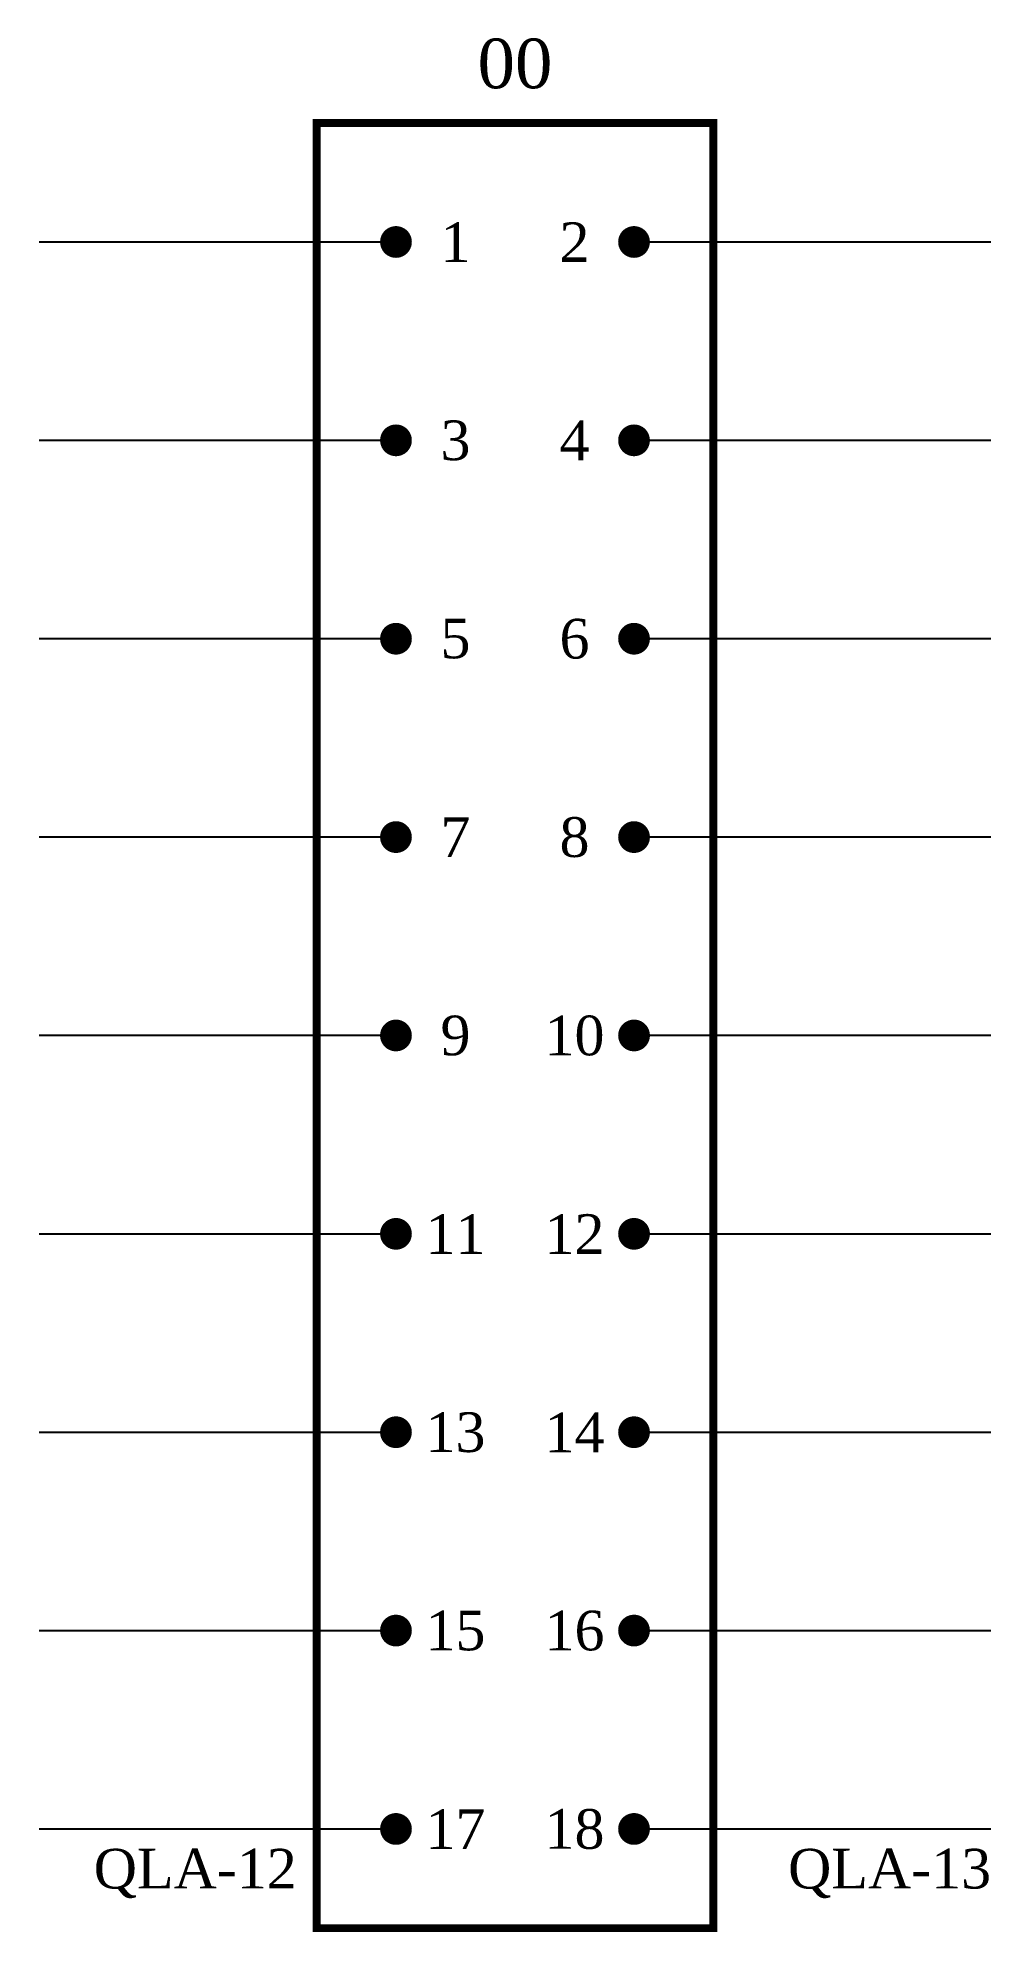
# Model space of a CAD drawing. Header units: millimetres. Extents: x -24.1 to 24.1, y -0.2 to 95.3.
import ezdxf
from ezdxf.enums import TextEntityAlignment as Align

# ---------------------------------------------------------------- set-up
doc = ezdxf.new("R2010")
doc.units = ezdxf.units.MM
doc.linetypes.add('DASHED', pattern=[0.75, 0.5, -0.25])
doc.styles.add('CHINESE', font='TIMES.TTF')

# ---------------------------------------------------------------- blocks, each defined once
blk = doc.blocks.new('DZ2')
at = {"const_width": 0.8}
blk.add_lwpolyline([(-0.4, 0, 1), (0.4, 0, 1)], format="xyb", close=True, dxfattribs=at)

msp = doc.modelspace()

# ---------------------------------------------------------------- linework, layer by layer
at = {"color": 7, "linetype": 'Continuous', "const_width": 0.4}
msp.add_lwpolyline([(-10, 0), (10, 0), (10, 91), (-10, 91)], close=True, dxfattribs=at)
at = {"color": 8, "linetype": 'DASHED', "const_width": 0.1}
for points in [[(-6, 85), (-24, 85)], [(24, 85), (6, 85)], [(-6, 75), (-24, 75)], [(24, 75), (6, 75)], [(-6, 65), (-24, 65)], [(24, 65), (6, 65)], [(-6, 55), (-24, 55)], [(24, 55), (6, 55)], [(-6, 45), (-24, 45)], [(24, 45), (6, 45)], [(-6, 35), (-24, 35)], [(24, 35), (6, 35)], [(-6, 25), (-24, 25)], [(24, 25), (6, 25)], [(-6, 15), (-24, 15)], [(24, 15), (6, 15)]]:
    msp.add_lwpolyline(points, dxfattribs=at)
at = {"color": 8, "const_width": 0.8}
for points in [[(-6.4, 85, 1), (-5.6, 85, 1)], [(5.6, 85, 1), (6.4, 85, 1)], [(-6.4, 75, 1), (-5.6, 75, 1)], [(5.6, 75, 1), (6.4, 75, 1)], [(-6.4, 65, 1), (-5.6, 65, 1)], [(5.6, 65, 1), (6.4, 65, 1)], [(-6.4, 55, 1), (-5.6, 55, 1)], [(5.6, 55, 1), (6.4, 55, 1)], [(-6.4, 45, 1), (-5.6, 45, 1)], [(5.6, 45, 1), (6.4, 45, 1)], [(-6.4, 35, 1), (-5.6, 35, 1)], [(5.6, 35, 1), (6.4, 35, 1)], [(-6.4, 25, 1), (-5.6, 25, 1)], [(5.6, 25, 1), (6.4, 25, 1)], [(-6.4, 15, 1), (-5.6, 15, 1)], [(5.6, 15, 1), (6.4, 15, 1)]]:
    msp.add_lwpolyline(points, format="xyb", close=True, dxfattribs=at)
at = {"color": 7, "linetype": 'Continuous', "const_width": 0.1}
for points in [[(-6, 5), (-24, 5)], [(24, 5), (6, 5)]]:
    msp.add_lwpolyline(points, dxfattribs=at)

# ---------------------------------------------------------------- block references
at = {"color": 7}
for p in [(-6, 5), (6, 5)]:
    msp.add_blockref('DZ2', p, dxfattribs=at)

# ---------------------------------------------------------------- texts
at = {"color": 3, "linetype": 'Continuous', "style": 'CHINESE'}
msp.add_text('00', height=2.5, dxfattribs=at).set_placement((0, 94), align=Align.MIDDLE)
at = {"color": 8, "style": 'CHINESE'}
for s, p in [('1', (-3, 85)), ('2', (3, 85)), ('3', (-3, 75)), ('4', (3, 75)), ('5', (-3, 65)), ('6', (3, 65)), ('7', (-3, 55)), ('8', (3, 55)), ('9', (-3, 45)), ('10', (3, 45)), ('11', (-3, 35)), ('12', (3, 35)), ('13', (-3, 25)), ('14', (3, 25)), ('15', (-3, 15)), ('16', (3, 15))]:
    msp.add_text(s, height=2, dxfattribs=at).set_placement(p, align=Align.MIDDLE)
at = {"color": 7, "style": 'CHINESE'}
for s, p in [('17', (-3, 5)), ('18', (3, 5))]:
    msp.add_text(s, height=2, dxfattribs=at).set_placement(p, align=Align.MIDDLE)
for s, p in [('QLA-12', (-11, 3)), ('QLA-13', (24, 3))]:
    msp.add_text(s, height=2, dxfattribs=at).set_placement(p, align=Align.MIDDLE_RIGHT)

doc.saveas('drawing.dxf')
